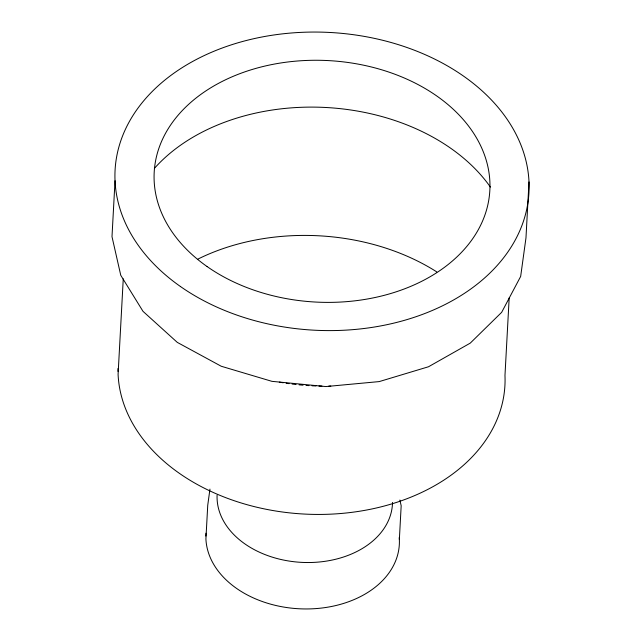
<?xml version="1.0" encoding="UTF-8"?>
<svg xmlns="http://www.w3.org/2000/svg" width="641" height="641" viewBox="0 0 641 641"><rect width="100%" height="100%" fill="white"/><g stroke="black" fill="none" stroke-linecap="round" stroke-linejoin="round"><path stroke-width="0.96" d="M115.027 180.722L111.999 236.681L120.756 275.285L143.007 311.342L177.277 342.374L221.257 366.259L271.936 381.339L325.836 386.563L379.24 381.587L428.492 366.764L470.238 343.135L501.663 312.327L520.66 276.439L525.973 237.891L529.001 181.932M123.256 278.867L118.088 374.352A193.678 139.321 3.1 0 0 317.752 514.435A193.678 139.321 3.1 0 0 504.972 375.49L509.178 297.905M399.359 539.442L401.178 505.757L399.88 500.052M209.952 489.107L207.74 505.252L205.913 538.945A96.839 69.661 3.1 0 0 307.111 608.95A96.839 69.661 3.1 0 0 399.231 537.535M118 371.427A193.678 139.321 3.1 0 1 118 368.487M198.029 259.036A193.678 139.321 3.1 0 1 436.761 271.888M330.796 386.074A193.678 139.321 3.1 0 1 328.825 386.106M321.926 386.098A193.678 139.321 3.1 0 1 318.962 386.042M315.981 385.954A193.678 139.321 3.1 0 1 311.999 385.786M309.01 385.618A193.678 139.321 3.1 0 1 306.013 385.417M303.025 385.185A193.678 139.321 3.1 0 1 299.035 384.824M296.054 384.512A193.678 139.321 3.1 0 1 292.08 384.039M289.115 383.655A193.678 139.321 3.1 0 1 286.166 383.23M283.226 382.781A193.678 139.321 3.1 0 1 279.332 382.132M154.369 168.423A193.678 139.321 3.1 0 1 326.381 107.52A193.678 139.321 3.1 0 1 490.413 187.084M205.865 536.076A96.839 69.661 3.1 0 1 205.977 533.2M392.524 502.416A87.801 63.163 3.1 0 1 302.953 562.429A87.801 63.163 3.1 0 1 217.091 495.181M207.091 266.552A168.07 120.901 3.1 0 0 485.541 213.181A168.07 120.901 3.1 0 0 273.411 64.252A168.07 120.901 3.1 0 0 207.091 266.552M180.433 286.503A207.243 149.073 3.1 0 0 523.697 220.48A207.243 149.073 3.1 0 0 261.921 37.002A207.243 149.073 3.1 0 0 180.433 286.503"/></g></svg>
